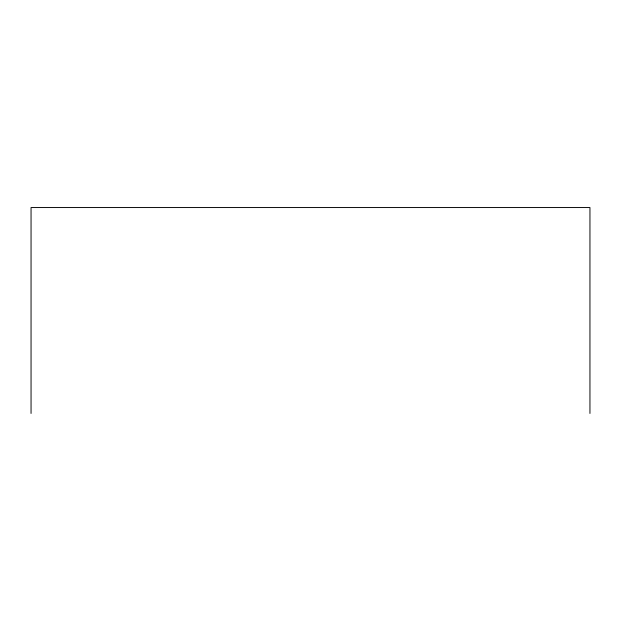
<?xml version="1.0" encoding="UTF-8"?>
<svg xmlns="http://www.w3.org/2000/svg" width="621" height="621" viewBox="0 0 621 621"><rect width="100%" height="100%" fill="white"/><g stroke="black" fill="none" stroke-linecap="round" stroke-linejoin="round"><path stroke-width="0.93" d="M589.95 413.454L589.95 207.546L31.05 207.546L31.05 413.454"/></g></svg>
